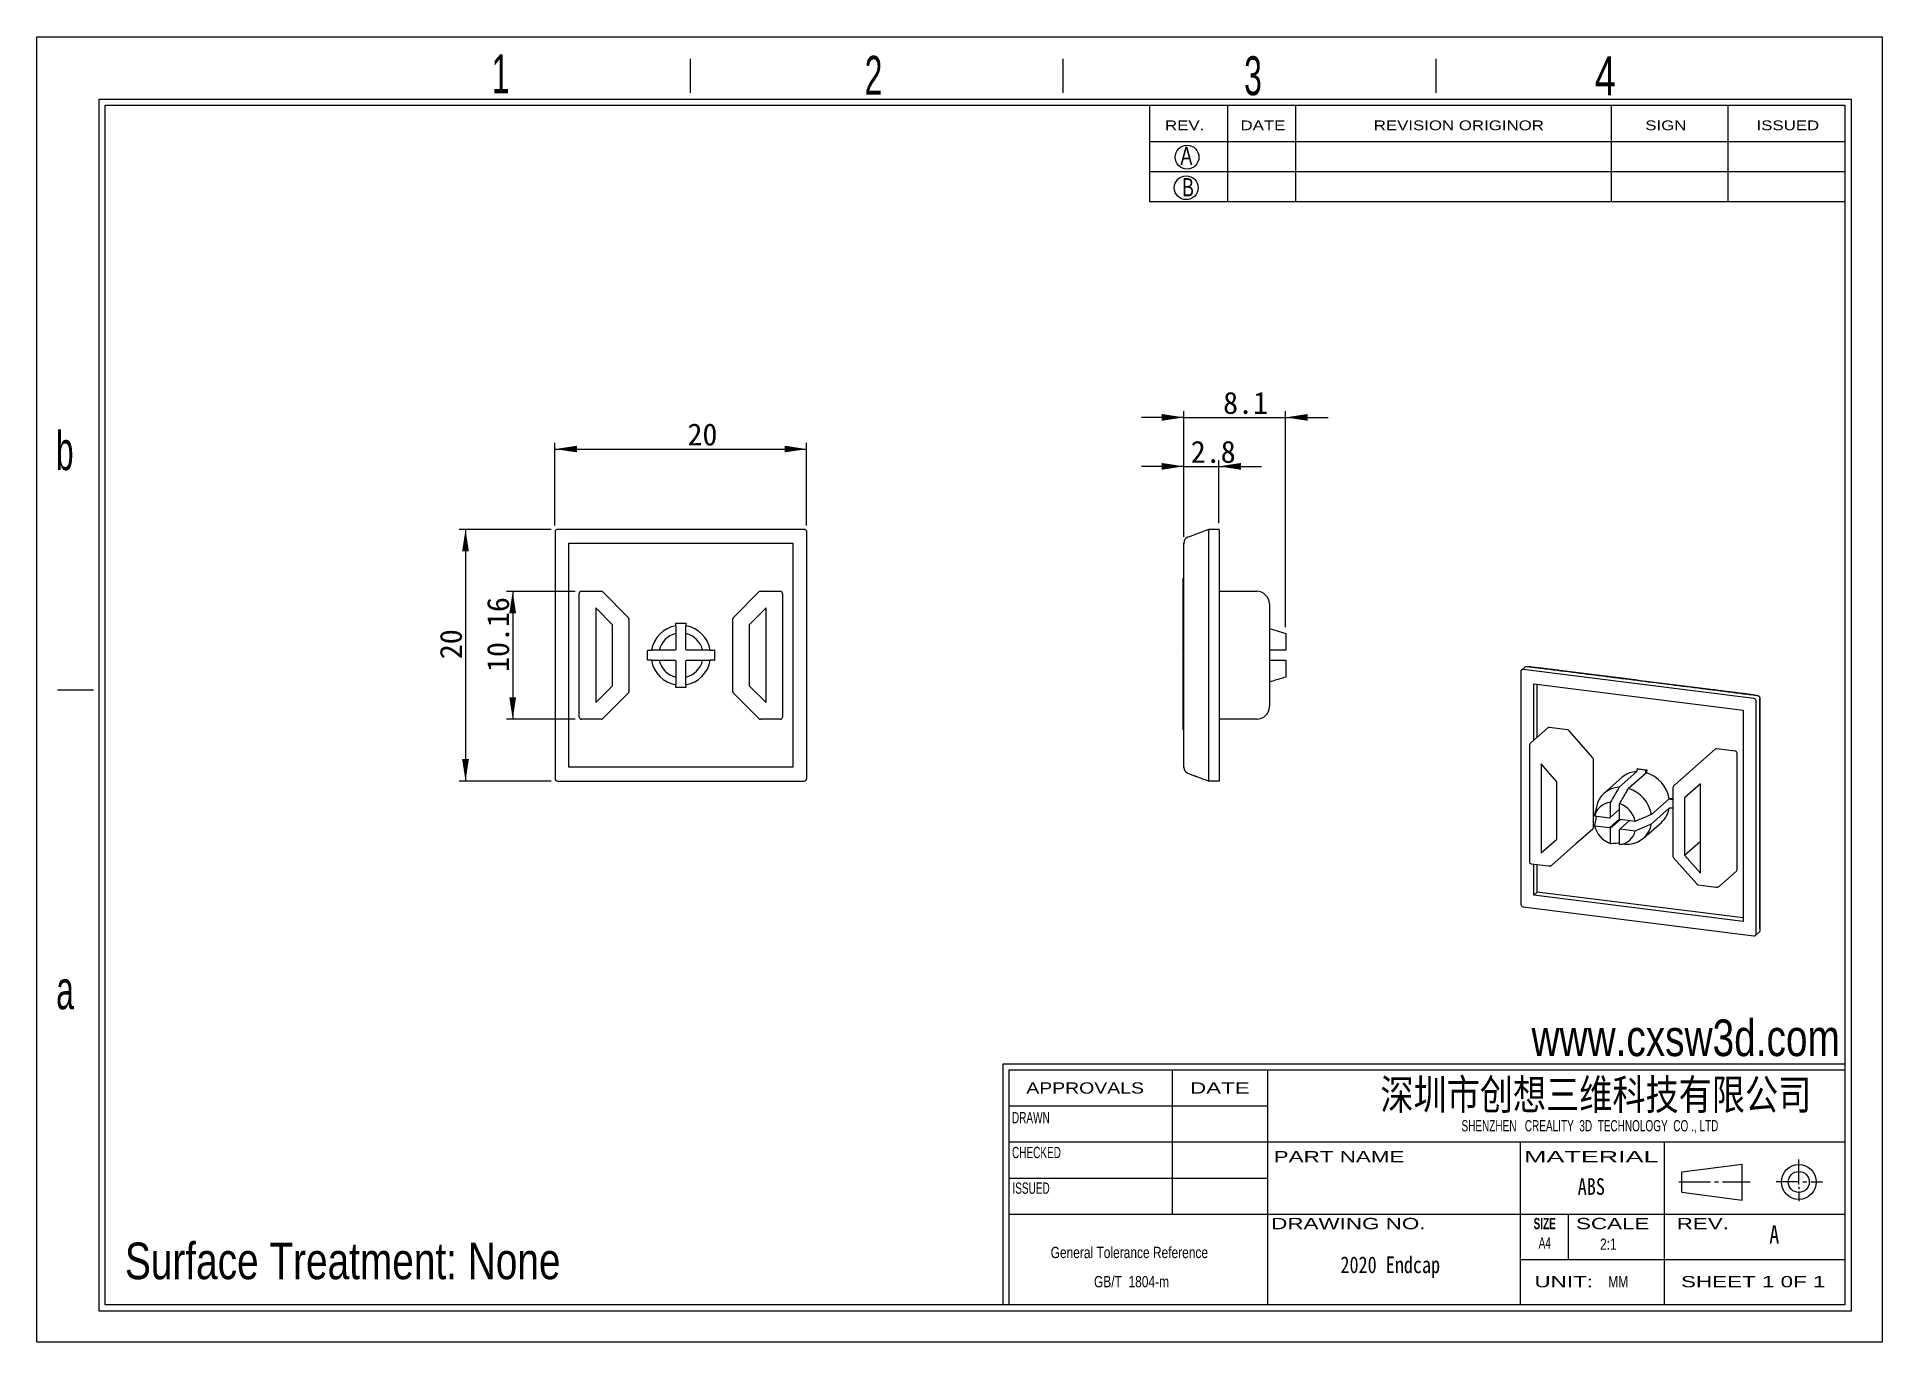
# Model space of a CAD drawing. Extents: x 1 to 148, y 1 to 104.
import ezdxf

# ---------------------------------------------------------------- set-up
doc = ezdxf.new("R2010")
doc.units = 0
doc.header["$LTSCALE"] = 0.5
doc.linetypes.add('SLD-实线', pattern=[0])
doc.layers.get('0').update_dxf_attribs({"linetype": 'CONTINUOUS'})
doc.layers.add('DIM', color=5, linetype='SLD-实线')
doc.layers.add('SLD-0', color=179, linetype='SLD-实线')
doc.styles.add('SLDTEXTSTYLE0', font='arial.ttf', dxfattribs={"width": 0.7584})
doc.styles.add('SLDTEXTSTYLE1', font='arial.ttf', dxfattribs={"width": 0.63516})
doc.styles.add('SLDTEXTSTYLE10', font='', dxfattribs={"width": 0.8})
doc.styles.add('SLDTEXTSTYLE11', font='', dxfattribs={"width": 0.67})
doc.styles.add('SLDTEXTSTYLE12', font='')
doc.styles.add('SLDTEXTSTYLE2', font='GOTHIC.TTF', dxfattribs={"width": 0.7304})
doc.styles.add('SLDTEXTSTYLE3', font='GOTHIC.TTF', dxfattribs={"width": 0.61171})
doc.styles.add('SLDTEXTSTYLE4', font='arialbd.ttf', dxfattribs={"width": 0.63516})
doc.styles.add('SLDTEXTSTYLE5', font='arial.ttf', dxfattribs={"width": 1.422})
doc.styles.add('SLDTEXTSTYLE6', font='arial.ttf', dxfattribs={"width": 1.2324})
doc.styles.add('SLDTEXTSTYLE7', font='arial.ttf', dxfattribs={"width": 1.7064})
doc.styles.add('SLDTEXTSTYLE8', font='', dxfattribs={"width": 0.8, "bigfont": 'bigfont'})
doc.styles.add('SLDTEXTSTYLE9', font='', dxfattribs={"width": 0.8})
doc.styles.get('SLDTEXTSTYLE10').set_extended_font_data('宋体', bold=True)
doc.styles.get('SLDTEXTSTYLE11').set_extended_font_data('宋体')
doc.styles.get('SLDTEXTSTYLE12').set_extended_font_data('宋体')
doc.styles.get('SLDTEXTSTYLE8').set_extended_font_data('宋体', bold=True)
doc.styles.get('SLDTEXTSTYLE9').set_extended_font_data('宋体')
doc.dimstyles.new('SLDDIMSTYLE0', dxfattribs={"dimtxt": 1.75, "dimasz": 1.75, "dimexe": 0, "dimexo": 0.0625, "dimgap": 0.4375, "dimtad": 2, "dimrnd": 1e-09, "dimzin": 12, "dimdsep": 46, "dimtxsty": 'SLDTEXTSTYLE11', "dimsah": 1, "dimcen": 0.09, "dimadec": 0, "dimazin": 0, "dimtfac": 1, "dimtofl": 0, "dimtmove": 0, "dimatfit": 3, "dimfxl": 0, "dimtolj": 1, "dimtzin": 12, "dimarcsym": 0})
doc.dimstyles.new('SLDDIMSTYLE1', dxfattribs={"dimtxt": 1.75, "dimasz": 1.75, "dimexe": 0, "dimexo": 0.0625, "dimgap": 0.4375, "dimtad": 2, "dimrnd": 1e-09, "dimzin": 12, "dimdsep": 46, "dimtxsty": 'SLDTEXTSTYLE11', "dimsah": 1, "dimcen": 0.09, "dimadec": 0, "dimazin": 0, "dimtfac": 1, "dimtmove": 0, "dimatfit": 0, "dimfxl": 0, "dimtolj": 1, "dimtzin": 12, "dimarcsym": 0})

# ---------------------------------------------------------------- blocks, each defined once
blk = doc.blocks.new('SW_NOTE_0')
at = {"layer": 'SLD-0', "color": 0, "char_height": 0.8963, "attachment_point": 2, "style": 'SLDTEXTSTYLE0'}
for s, insert in [('General Tolerance Reference ', (6.51, 1.16)), (' GB/T  1804-m', (6.55, -1.16))]:
    blk.add_mtext(s, dxfattribs=dict(at, insert=insert))
blk = doc.blocks.new('_D')
at = {"layer": 'DIM'}
for p, q in [((42.08, 65.51), (42.08, 72.09)), ((62.08, 65.51), (62.08, 72.09)), ((42.08, 71.59), (62.08, 71.59))]:
    blk.add_line(p, q, dxfattribs=at)
for points in [[(42.08, 71.59), (43.83, 71.33), (43.83, 71.86)], [(62.08, 71.59), (60.33, 71.86), (60.33, 71.33)]]:
    blk.add_solid(points, dxfattribs=at)
at = {"layer": 'DIM', "insert": (52.61, 73.63), "char_height": 1.75, "attachment_point": 1, "style": 'SLDTEXTSTYLE12'}
blk.add_mtext('20', dxfattribs=at)
blk = doc.blocks.new('_D_1')
at = {"layer": 'DIM'}
for p, q in [((41.78, 65.21), (34.47, 65.21)), ((34.97, 65.21), (34.97, 45.21)), ((41.78, 45.21), (34.47, 45.21))]:
    blk.add_line(p, q, dxfattribs=at)
for points in [[(34.97, 65.21), (34.7, 63.46), (35.24, 63.46)], [(34.97, 45.21), (35.24, 46.96), (34.7, 46.96)]]:
    blk.add_solid(points, dxfattribs=at)
at = {"layer": 'DIM', "insert": (32.93, 54.9), "char_height": 1.75, "attachment_point": 1, "rotation": 90, "style": 'SLDTEXTSTYLE12'}
blk.add_mtext('20', dxfattribs=at)
blk = doc.blocks.new('_D_2')
at = {"layer": 'DIM'}
for p, q in [((43.68, 60.29), (38.22, 60.29)), ((38.72, 60.29), (38.72, 50.13)), ((43.68, 50.13), (38.22, 50.13))]:
    blk.add_line(p, q, dxfattribs=at)
for points in [[(38.72, 60.29), (38.45, 58.54), (38.99, 58.54)], [(38.72, 50.13), (38.99, 51.88), (38.45, 51.88)]]:
    blk.add_solid(points, dxfattribs=at)
at = {"layer": 'DIM', "insert": (36.68, 53.88), "char_height": 1.75, "attachment_point": 1, "rotation": 90, "style": 'SLDTEXTSTYLE12'}
blk.add_mtext('10.16', dxfattribs=at)
blk = doc.blocks.new('_D_3')
at = {"layer": 'DIM'}
for p, q in [((92.05, 64.61), (92.05, 70.72)), ((94.85, 65.71), (94.85, 70.72)), ((92.05, 70.22), (88.69, 70.22)), ((92.05, 70.22), (94.85, 70.22)), ((94.85, 70.22), (98.22, 70.22))]:
    blk.add_line(p, q, dxfattribs=at)
for points in [[(92.05, 70.22), (90.3, 70.49), (90.3, 69.95)], [(94.85, 70.22), (96.6, 69.95), (96.6, 70.49)]]:
    blk.add_solid(points, dxfattribs=at)
at = {"layer": 'DIM', "insert": (92.61, 72.25), "char_height": 1.75, "attachment_point": 1, "style": 'SLDTEXTSTYLE12'}
blk.add_mtext('2.8', dxfattribs=at)
blk = doc.blocks.new('_D_4')
at = {"layer": 'DIM'}
for p, q in [((92.05, 74.11), (88.69, 74.11)), ((92.05, 64.61), (92.05, 74.61)), ((92.05, 74.11), (100.15, 74.11)), ((100.15, 57.44), (100.15, 74.61)), ((100.15, 74.11), (103.52, 74.11))]:
    blk.add_line(p, q, dxfattribs=at)
for points in [[(92.05, 74.11), (90.3, 74.38), (90.3, 73.84)], [(100.15, 74.11), (101.9, 73.84), (101.9, 74.38)]]:
    blk.add_solid(points, dxfattribs=at)
at = {"layer": 'DIM', "insert": (95.18, 76.14), "char_height": 1.75, "attachment_point": 1, "style": 'SLDTEXTSTYLE12'}
blk.add_mtext('8.1', dxfattribs=at)

msp = doc.modelspace()

# ---------------------------------------------------------------- linework, layer by layer
at = {"color": 7, "linetype": 'SLD-实线'}
for p, q in [((42.084, 65.011), (42.084, 45.411)), ((61.884, 65.211), (42.284, 65.211)), ((62.084, 45.411), (62.084, 65.011)), ((94.855, 65.211), (94.055, 65.211)), ((94.055, 45.411), (94.055, 65.011)), ((94.855, 65.211), (94.855, 65.011)), ((94.855, 65.011), (94.855, 45.411)), ((43.184, 64.111), (60.984, 64.111)), ((43.184, 46.311), (43.184, 64.111)), ((60.984, 64.111), (60.984, 46.311)), ((44.184, 60.291), (45.76, 60.291)), ((45.88, 60.241), (47.904, 58.217)), ((56.264, 58.217), (58.288, 60.241)), ((58.408, 60.291), (59.984, 60.291)), ((92.005, 61.342), (92.055, 61.342)), ((92.005, 60.493), (92.055, 60.493)), ((92.005, 59.92), (92.005, 60.493)), ((94.855, 60.291), (97.855, 60.291)), ((44.014, 50.301), (44.014, 60.121)), ((46.654, 57.628), (45.314, 58.968)), ((45.314, 58.968), (45.314, 51.453)), ((58.854, 58.968), (57.514, 57.628)), ((58.854, 51.453), (58.854, 58.968)), ((60.154, 60.121), (60.154, 50.301)), ((92.061, 59.917), (91.998, 59.917)), ((98.855, 59.291), (98.855, 51.131)), ((46.654, 52.793), (46.654, 57.628)), ((47.954, 58.096), (47.954, 52.325)), ((56.214, 52.325), (56.214, 58.096)), ((57.514, 57.628), (57.514, 52.793)), ((91.998, 57.497), (92.005, 57.497)), ((92.005, 58.581), (92.055, 58.581)), ((92.005, 58.473), (92.055, 58.473)), ((92.005, 58.454), (92.005, 58.473)), ((92.005, 58.44), (92.055, 58.44)), ((92.005, 58.188), (92.055, 58.188)), ((92.005, 57.897), (92.005, 58.188)), ((92.005, 57.897), (92.055, 57.897)), ((92.005, 57.871), (92.005, 57.897)), ((92.005, 57.871), (92.055, 57.871)), ((92.005, 57.397), (92.005, 57.871)), ((92.005, 57.382), (92.055, 57.382)), ((98.855, 57.338), (100.155, 56.94)), ((51.684, 56.94), (51.684, 55.658)), ((52.484, 55.658), (52.484, 56.94)), ((91.998, 57.187), (92.005, 57.187)), ((92.005, 56.451), (92.005, 56.644)), ((92.005, 56.644), (92.055, 56.644)), ((92.005, 56.151), (92.005, 56.451)), ((92.005, 56.451), (92.055, 56.451)), ((92.005, 56.151), (92.055, 56.151)), ((92.005, 55.959), (92.005, 56.151)), ((92.005, 55.959), (92.055, 55.959)), ((92.005, 55.726), (92.005, 55.959)), ((100.155, 56.94), (100.155, 55.611)), ((49.434, 55.611), (49.434, 55.575)), ((49.439, 55.611), (49.434, 55.611)), ((49.434, 54.846), (49.434, 54.811)), ((49.434, 54.811), (49.439, 54.811)), ((51.637, 55.611), (50.355, 55.611)), ((50.355, 54.811), (51.637, 54.811)), ((51.684, 54.763), (51.684, 53.481)), ((52.484, 53.481), (52.484, 54.763)), ((53.813, 55.611), (52.531, 55.611)), ((52.531, 54.811), (53.813, 54.811)), ((54.784, 55.611), (54.729, 55.611)), ((54.729, 54.811), (54.784, 54.811)), ((54.784, 54.811), (54.784, 55.611)), ((92.061, 55.289), (91.998, 55.289)), ((92.005, 55.726), (92.055, 55.726)), ((92.005, 55.525), (92.005, 55.726)), ((92.005, 55.525), (92.055, 55.525)), ((98.855, 54.811), (100.155, 54.811)), ((100.155, 54.811), (100.155, 53.481)), ((119.18, 54.292), (118.895, 54.041)), ((92.061, 54.224), (91.998, 54.224)), ((91.998, 53.272), (92.005, 53.272)), ((92.005, 52.794), (92.005, 52.986)), ((92.005, 52.986), (92.055, 52.986)), ((92.005, 52.794), (92.055, 52.794)), ((92.005, 52.182), (92.005, 52.794)), ((118.84, 53.915), (118.84, 35.436)), ((137.362, 51.77), (119.027, 54.08)), ((119.869, 52.937), (136.52, 50.839)), ((119.869, 48.459), (119.869, 52.937)), ((120.152, 48.708), (120.152, 52.901)), ((45.314, 51.453), (46.654, 52.793)), ((47.904, 52.205), (45.88, 50.18)), ((58.288, 50.18), (56.264, 52.205)), ((57.514, 52.793), (58.854, 51.453)), ((92.061, 52.173), (91.998, 52.173)), ((91.998, 52.092), (92.005, 52.092)), ((91.998, 51.418), (92.005, 51.418)), ((137.549, 33.079), (137.549, 51.558)), ((137.831, 51.807), (137.831, 33.328)), ((45.76, 50.131), (44.184, 50.131)), ((59.984, 50.131), (58.408, 50.131)), ((97.855, 50.131), (94.855, 50.131)), ((136.52, 50.839), (136.52, 34.057)), ((91.998, 49.301), (92.061, 49.301)), ((120.975, 49.434), (119.632, 48.249)), ((122.562, 49.281), (121.088, 49.467)), ((124.567, 47.073), (122.674, 49.22)), ((119.52, 47.973), (119.52, 38.816)), ((124.614, 41.512), (124.614, 46.954)), ((132.937, 46.573), (134.281, 47.758)), ((135.867, 47.605), (134.393, 47.79)), ((136.026, 38.166), (136.026, 47.424)), ((60.984, 46.311), (43.184, 46.311)), ((121.701, 45.169), (120.448, 46.59)), ((120.448, 46.59), (120.448, 39.505)), ((126.871, 45.496), (125.457, 44.249)), ((126.654, 44.722), (128.068, 45.969)), ((128.816, 45.875), (127.402, 44.628)), ((128.775, 45.839), (128.775, 46.109)), ((131.044, 44.903), (132.937, 46.573)), ((42.284, 45.211), (61.884, 45.211)), ((94.855, 45.211), (94.055, 45.211)), ((94.855, 45.411), (94.855, 45.211)), ((121.701, 40.61), (121.701, 45.169)), ((130.932, 44.657), (130.932, 39.257)), ((133.113, 44.995), (131.86, 43.889)), ((133.113, 37.909), (133.113, 44.995)), ((124.846, 43.165), (124.781, 42.829)), ((125.946, 43.522), (125.946, 42.313)), ((125.946, 42.313), (126.695, 42.973)), ((126.695, 42.219), (126.695, 43.428)), ((129.218, 42.569), (130.632, 43.816)), ((130.632, 43.062), (129.218, 41.815)), ((130.932, 43.737), (130.591, 43.78)), ((131.86, 43.889), (131.86, 39.33)), ((124.567, 41.405), (123.224, 40.22)), ((125.902, 42.274), (124.703, 42.425)), ((124.703, 41.671), (125.902, 41.52)), ((124.838, 42.367), (124.879, 42.403)), ((125.902, 42.274), (125.946, 42.313)), ((125.902, 41.52), (126.695, 42.219)), ((125.946, 41.47), (126.739, 42.169)), ((125.946, 41.47), (125.946, 40.261)), ((126.695, 41.375), (126.739, 41.414)), ((126.695, 40.167), (126.695, 41.375)), ((127.938, 42.018), (126.739, 42.169)), ((126.739, 41.414), (127.487, 42.074)), ((126.739, 41.414), (127.938, 41.263)), ((128.599, 40.687), (130.013, 41.934)), ((120.448, 39.505), (121.701, 40.61)), ((123.224, 40.22), (121.33, 38.55)), ((126.695, 40.344), (126.654, 40.308)), ((127.106, 40.194), (126.695, 40.167)), ((127.105, 40.193), (127.446, 40.216)), ((131.86, 39.33), (133.113, 40.436)), ((119.669, 38.647), (121.072, 38.47)), ((119.869, 36.155), (119.869, 38.622)), ((120.152, 36.404), (120.152, 38.586)), ((130.982, 39.126), (132.822, 37.04)), ((131.86, 39.33), (133.113, 37.909)), ((132.945, 36.975), (134.348, 36.798)), ((134.636, 36.874), (135.98, 38.058)), ((119.027, 35.224), (137.362, 32.914)), ((120.152, 36.404), (119.869, 36.155)), ((136.52, 34.057), (119.869, 36.155)), ((136.52, 34.342), (120.152, 36.404)), ((137.494, 32.952), (137.779, 33.203))]:
    msp.add_line(p, q, dxfattribs=at)
at = {"color": 7, "linetype": 'SLD-实线', "flags": 128}
for points in [[(137.447, 52.044), (137.126, 52.087), (136.85, 52.124)], [(137.836, 35.336), (137.836, 35.372), (137.836, 35.592), (137.836, 36.033), (137.836, 37.875), (137.836, 41.56), (137.836, 48.929), (137.836, 50.944), (137.836, 51.18), (137.836, 51.18), (137.836, 51.18)], [(137.831, 33.541), (137.834, 34.505), (137.836, 35.336)]]:
    msp.add_lwpolyline(points, dxfattribs=at)
at = {"color": 7, "linetype": 'SLD-实线'}
for centre, radius, start, end in [((42.284, 65.011), 0.2, 90, 180), ((61.884, 65.011), 0.2, 0, 90), ((92.555, 64.114), 0.5, 110.50973, 179.98821), ((44.184, 60.121), 0.17, 90, 180), ((45.76, 60.121), 0.17, 45, 90), ((58.408, 60.121), 0.17, 90, 135), ((59.984, 60.121), 0.17, 0, 90), ((97.855, 59.291), 1, 0, 90), ((47.784, 58.096), 0.17, 0, 45), ((52.084, 55.211), 2.375, 99.69603, 170.30397), ((52.084, 55.211), 2.375, 9.69603, 80.30397), ((56.384, 58.096), 0.17, 135, 180), ((52.084, 55.211), 1.775, 103.02358, 166.97642), ((52.084, 55.211), 1.775, 13.02358, 76.97642), ((52.084, 55.211), 2.375, 189.69603, 260.30397), ((52.084, 55.211), 1.775, 193.02358, 256.97642), ((52.084, 55.211), 0.6, 131.81031, 138.18969), ((52.084, 55.211), 0.6, 221.81031, 228.18969), ((52.084, 55.211), 0.6, 41.81031, 48.18969), ((52.084, 55.211), 1.775, 283.02358, 346.97642), ((52.084, 55.211), 2.375, 279.69603, 350.30397), ((52.084, 55.211), 0.6, 311.81031, 318.18969), ((119.003, 53.919), 0.163, 81.39863, 181.42061), ((47.784, 52.325), 0.17, 315, 0), ((56.384, 52.325), 0.17, 180, 225), ((137.33, 51.554), 0.218, 1.05871, 81.76054), ((44.184, 50.301), 0.17, 180, 270), ((45.76, 50.301), 0.17, 270, 315), ((58.408, 50.301), 0.17, 225, 270), ((59.984, 50.301), 0.17, 270, 0), ((97.855, 51.131), 1, 270, 0), ((121.067, 49.327), 0.142, 81.84159, 130.66121), ((122.536, 49.101), 0.182, 40.89579, 82.05816), ((124.432, 46.951), 0.182, 0.76109, 41.92345), ((134.373, 47.65), 0.142, 81.84159, 130.66121), ((135.84, 47.421), 0.186, 1.05871, 81.76054), ((92.555, 46.307), 0.5, 180.00041, 249.40275), ((128.138, 44.041), 1.93, 92.09143, 131.04641), ((128.043, 43.363), 2.628, 9.92524, 72.894), ((42.284, 45.411), 0.2, 180, 270), ((61.884, 45.411), 0.2, 270, 0), ((126.717, 42.821), 1.902, 91.90889, 169.59303), ((126.629, 42.116), 2.628, 9.92524, 72.894), ((126.083, 42.114), 1.415, 95.53417, 167.28507), ((126.015, 41.575), 1.974, 12.96775, 69.85149), ((128.727, 43.373), 1.93, 311.77283, 350.72782), ((124.472, 41.51), 0.142, 312.15804, 0.97766), ((126.626, 42.114), 1.974, 192.96775, 249.85149), ((126.233, 41.944), 0.467, 127.79326, 135.02598), ((126.434, 41.944), 0.68, 218.59634, 224.2229), ((126.207, 41.744), 0.68, 38.59634, 44.2229), ((126.409, 41.744), 0.467, 307.79326, 315.02598), ((126.558, 41.575), 1.415, 275.53417, 347.28507), ((127.339, 42.115), 1.902, 273.22077, 350.9158), ((119.69, 38.816), 0.17, 180, 262.96578), ((135.884, 38.164), 0.142, 312.15804, 0.97766), ((119.059, 35.44), 0.218, 181.05871, 261.76054), ((137.386, 33.075), 0.163, 261.39863, 1.42061)]:
    msp.add_arc(centre, radius, start, end, dxfattribs=at)
for points, knots in [([(94.055, 65.211), (93.756, 65.099), (93.203, 64.891), (92.638, 64.68), (92.379, 64.582)], [0, 0, 0, 0, 0.5404979, 1, 1, 1, 1]), ([(94.055, 65.011), (94.055, 65.012), (94.055, 65.021), (94.055, 65.029), (94.055, 65.033), (94.055, 65.045), (94.055, 65.06), (94.055, 65.089), (94.055, 65.126), (94.055, 65.163), (94.055, 65.192), (94.055, 65.205), (94.055, 65.209), (94.055, 65.21), (94.055, 65.21), (94.055, 65.21)], [0.73723062, 0.73723062, 0.73723062, 0.73723062, 0.737304688, 0.737792969, 0.73828125, 0.738525391, 0.739257812, 0.740234375, 0.7421875, 0.744140625, 0.74609375, 0.748046875, 0.749023438, 0.749511719, 0.749817814, 0.749817814, 0.749817814, 0.749817814]), ([(92.055, 46.307), (92.055, 46.309), (92.055, 46.313), (92.055, 46.295), (92.055, 46.357), (92.055, 46.458), (92.055, 46.561), (92.055, 46.642), (92.055, 46.737), (92.055, 46.847), (92.055, 50.53), (92.055, 55.948), (92.055, 61.418), (92.055, 63.365), (92.055, 63.59), (92.055, 63.796), (92.055, 63.955), (92.055, 64.054), (92.055, 64.125), (92.055, 64.128), (92.055, 64.01), (92.055, 64.146), (92.055, 64.111), (92.055, 64.113), (92.055, 64.114)], [0, 0, 0, 0, 0.0099668, 0.0163372, 0.0212959, 0.0262103, 0.03169, 0.0329551, 0.0346043, 0.0412005, 0.04366, 0.3979048, 0.5750272, 0.582516, 0.5899964, 0.5972961, 0.6025534, 0.6077921, 0.6118661, 0.6195986, 0.6274476, 0.8123153, 0.9359899, 1, 1, 1, 1]), ([(92.005, 60.493), (92.005, 60.682), (92.005, 60.871), (92.005, 61.154), (92.005, 61.225), (92.005, 61.271)], [0.37747601, 0.37747601, 0.37747601, 0.37747601, 0.46906894, 0.46906894, 0.51502769, 0.51502769, 0.51502769, 0.51502769]), ([(92.005, 59.212), (92.005, 59.29), (92.005, 59.441), (92.005, 59.655), (92.005, 59.82), (92.005, 59.916), (92.005, 59.907), (92.005, 59.904)], [0, 0, 0, 0, 0.2215998, 0.42512, 0.6358797, 0.8766242, 1, 1, 1, 1]), ([(51.684, 57.761), (51.817, 57.761), (51.95, 57.761), (52.216, 57.761), (52.35, 57.761), (52.484, 57.761)], [0, 0, 0, 0, 0.5, 0.5, 1, 1, 1, 1]), ([(51.684, 57.552), (51.684, 57.583), (51.684, 57.616), (51.684, 57.687), (51.684, 57.723), (51.684, 57.761)], [0, 0, 0, 0, 0.5, 0.5, 1, 1, 1, 1]), ([(52.484, 57.761), (52.484, 57.723), (52.484, 57.686), (52.484, 57.616), (52.484, 57.582), (52.484, 57.552)], [0, 0, 0, 0, 0.5, 0.5, 1, 1, 1, 1]), ([(52.484, 56.94), (52.484, 56.96), (52.484, 56.981), (52.484, 57.001), (52.484, 57.156), (52.484, 57.311), (52.484, 57.464), (52.484, 57.494), (52.484, 57.523), (52.484, 57.552)], [0.0017643208, 0.0017643208, 0.0017643208, 0.0017643208, 0.0019724833, 0.0019724833, 0.0019724833, 0.0035562238, 0.0035562238, 0.0035562238, 0.0038557749, 0.0038557749, 0.0038557749, 0.0038557749]), ([(92.005, 58.473), (92.005, 58.489), (92.005, 58.51), (92.005, 58.544), (92.005, 58.552)], [0, 0, 0, 0, 0.7686392, 1, 1, 1, 1]), ([(92.005, 58.188), (92.005, 58.257), (92.005, 58.31), (92.005, 58.408), (92.005, 58.439), (92.005, 58.44)], [0.029560913, 0.029560913, 0.029560913, 0.029560913, 0.043781493, 0.043781493, 0.067430935, 0.067430935, 0.067430935, 0.067430935]), ([(92.005, 56.839), (92.005, 56.908), (92.005, 56.978), (92.005, 57.121), (92.005, 57.191), (92.005, 57.304), (92.005, 57.344), (92.005, 57.382)], [0.929168368, 0.929168368, 0.929168368, 0.929168368, 0.95635156, 0.95635156, 0.983534752, 0.983534752, 1, 1, 1, 1]), ([(92.005, 56.673), (92.005, 56.674), (92.005, 56.704), (92.005, 56.757), (92.005, 56.815), (92.005, 56.839)], [0, 0, 0, 0, 0.0106447, 0.5970603, 1, 1, 1, 1]), ([(49.434, 54.846), (49.434, 54.967), (49.434, 55.088), (49.434, 55.331), (49.434, 55.454), (49.434, 55.575)], [0, 0, 0, 0, 0.5, 0.5, 1, 1, 1, 1]), ([(49.439, 55.611), (49.493, 55.611), (49.548, 55.611), (49.651, 55.611), (49.699, 55.611), (49.743, 55.611)], [0, 0, 0, 0, 0.5, 0.5, 1, 1, 1, 1]), ([(49.743, 54.811), (49.7, 54.811), (49.651, 54.811), (49.547, 54.811), (49.493, 54.811), (49.439, 54.811)], [0, 0, 0, 0, 0.5, 0.5, 1, 1, 1, 1]), ([(50.355, 55.611), (50.334, 55.611), (50.314, 55.611), (50.294, 55.611), (50.138, 55.611), (49.984, 55.611), (49.83, 55.611), (49.801, 55.611), (49.772, 55.611), (49.743, 55.611)], [0.0017643208, 0.0017643208, 0.0017643208, 0.0017643208, 0.0019724833, 0.0019724833, 0.0019724833, 0.0035562238, 0.0035562238, 0.0035562238, 0.0038557749, 0.0038557749, 0.0038557749, 0.0038557749]), ([(53.813, 54.811), (53.834, 54.811), (53.854, 54.811), (53.875, 54.811), (54.03, 54.811), (54.184, 54.811), (54.338, 54.811), (54.367, 54.811), (54.396, 54.811), (54.425, 54.811)], [0.0017643208, 0.0017643208, 0.0017643208, 0.0017643208, 0.0019724833, 0.0019724833, 0.0019724833, 0.0035562238, 0.0035562238, 0.0035562238, 0.0038557749, 0.0038557749, 0.0038557749, 0.0038557749]), ([(54.425, 55.611), (54.469, 55.611), (54.517, 55.611), (54.621, 55.611), (54.674, 55.611), (54.729, 55.611)], [0, 0, 0, 0, 0.5, 0.5, 1, 1, 1, 1]), ([(54.729, 54.811), (54.675, 54.811), (54.62, 54.811), (54.518, 54.811), (54.469, 54.811), (54.425, 54.811)], [0, 0, 0, 0, 0.5, 0.5, 1, 1, 1, 1]), ([(92.005, 55.318), (92.005, 55.351), (92.005, 55.415), (92.005, 55.488), (92.005, 55.525)], [0, 0, 0, 0, 0.5059117, 1, 1, 1, 1]), ([(92.005, 54.247), (92.005, 54.272), (92.005, 54.346), (92.005, 54.495), (92.005, 54.682), (92.005, 54.873), (92.005, 55.044), (92.005, 55.188), (92.005, 55.238), (92.005, 55.263)], [0, 0, 0, 0, 0.0859788, 0.2485735, 0.3986955, 0.5392435, 0.6817495, 0.8406398, 1, 1, 1, 1]), ([(100.155, 55.611), (100.088, 55.611), (99.655, 55.611), (99.222, 55.611), (98.855, 55.611)], [0, 0, 0, 0, 0.1531106, 1, 1, 1, 1]), ([(119.31, 54.329), (119.312, 54.329), (119.321, 54.328), (119.338, 54.326), (119.374, 54.322), (119.45, 54.312), (119.627, 54.289), (120.044, 54.237), (120.702, 54.154), (122.141, 53.973), (124.939, 53.62), (128.975, 53.112), (133.005, 52.604), (135.61, 52.275), (136.83, 52.122), (137.256, 52.068), (137.502, 52.037), (137.577, 52.028), (137.63, 52.021), (137.644, 52.019)], [0.74981781, 0.74981781, 0.74981781, 0.74981781, 0.75, 0.75048828, 0.75097656, 0.75195312, 0.75390625, 0.7578125, 0.765625, 0.78125, 0.8125, 0.875, 0.9375, 0.96875, 0.9765625, 0.984375, 0.98535156, 0.98632812, 0.9872305, 0.9872305, 0.9872305, 0.9872305]), ([(121.321, 54.081), (121.04, 54.115), (120.433, 54.19), (119.825, 54.265), (119.498, 54.306)], [0, 0, 0, 0, 0.4626854, 1, 1, 1, 1]), ([(51.684, 53.481), (51.684, 53.461), (51.684, 53.44), (51.684, 53.42), (51.684, 53.265), (51.684, 53.111), (51.684, 52.957), (51.684, 52.928), (51.684, 52.899), (51.684, 52.87)], [0.0017643208, 0.0017643208, 0.0017643208, 0.0017643208, 0.0019724833, 0.0019724833, 0.0019724833, 0.0035562238, 0.0035562238, 0.0035562238, 0.0038557749, 0.0038557749, 0.0038557749, 0.0038557749]), ([(51.684, 52.661), (51.684, 52.698), (51.684, 52.735), (51.684, 52.806), (51.684, 52.839), (51.684, 52.87)], [0, 0, 0, 0, 0.5, 0.5, 1, 1, 1, 1]), ([(52.484, 52.87), (52.484, 52.839), (52.484, 52.805), (52.484, 52.735), (52.484, 52.698), (52.484, 52.661)], [0, 0, 0, 0, 0.5, 0.5, 1, 1, 1, 1]), ([(92.005, 53.417), (92.005, 53.496), (92.005, 53.647), (92.005, 53.872), (92.005, 54.059), (92.005, 54.204), (92.005, 54.213), (92.005, 54.218)], [0, 0, 0, 0, 0.2068494, 0.3948085, 0.5886782, 0.8130738, 1, 1, 1, 1]), ([(92.005, 53.001), (92.005, 53.047), (92.005, 53.173), (92.005, 53.323), (92.005, 53.417)], [0, 0, 0, 0, 0.3667028, 1, 1, 1, 1]), ([(100.155, 53.481), (100.088, 53.461), (99.655, 53.328), (99.222, 53.195), (98.855, 53.083)], [0, 0, 0, 0, 0.1531106, 1, 1, 1, 1]), ([(136.85, 52.124), (136.788, 52.132), (136.626, 52.153), (136.06, 52.224), (135.154, 52.338), (132.059, 52.728), (128.222, 53.211), (124.215, 53.716), (122.355, 53.95), (121.581, 54.048), (121.38, 54.073), (121.321, 54.081)], [0, 0, 0, 0, 0.0120579, 0.0314408, 0.1092617, 0.1870944, 0.6293749, 0.8505145, 0.9610866, 0.9887237, 1, 1, 1, 1]), ([(52.484, 52.661), (52.351, 52.661), (52.218, 52.661), (51.952, 52.661), (51.818, 52.661), (51.684, 52.661)], [0, 0, 0, 0, 0.5, 0.5, 1, 1, 1, 1]), ([(92.005, 51.389), (92.005, 51.464), (92.005, 51.616), (92.005, 51.828), (92.005, 51.999), (92.005, 52.115), (92.005, 52.169), (92.005, 52.168), (92.005, 52.167)], [0, 0, 0, 0, 0.1830607, 0.3708259, 0.5766714, 0.7357681, 0.8947765, 1, 1, 1, 1]), ([(137.644, 52.019), (137.646, 52.019), (137.654, 52.018), (137.661, 52.017), (137.666, 52.015), (137.677, 52.013), (137.691, 52.008), (137.717, 51.996), (137.752, 51.974), (137.787, 51.937), (137.814, 51.894), (137.826, 51.857), (137.831, 51.829), (137.831, 51.815), (137.831, 51.807)], [0.987230503, 0.987230503, 0.987230503, 0.987230503, 0.987304688, 0.987792969, 0.98828125, 0.988525391, 0.989257812, 0.990234375, 0.9921875, 0.994140625, 0.99609375, 0.998046875, 0.999023438, 0.999924723, 0.999924723, 0.999924723, 0.999924723]), ([(137.836, 51.187), (137.835, 51.283), (137.834, 51.49), (137.832, 51.697), (137.831, 51.808)], [0, 0, 0, 0, 0.463653, 1, 1, 1, 1]), ([(92.005, 49.451), (92.005, 49.57), (92.005, 49.751), (92.005, 50.217), (92.005, 50.453), (92.005, 50.702)], [0.65769028, 0.65769028, 0.65769028, 0.65769028, 0.72548135, 0.72548135, 0.78777585, 0.78777585, 0.78777585, 0.78777585]), ([(92.005, 49.305), (92.005, 49.304), (92.005, 49.301), (92.005, 49.34), (92.005, 49.408), (92.005, 49.451)], [0, 0, 0, 0, 0.1391134, 0.4528054, 1, 1, 1, 1]), ([(119.632, 48.249), (119.615, 48.232), (119.578, 48.195), (119.541, 48.12), (119.522, 48.042), (119.522, 47.989), (119.522, 47.967)], [0, 0, 0, 0, 0.2221845, 0.4980791, 0.78138, 1, 1, 1, 1]), ([(92.379, 45.839), (92.638, 45.742), (93.203, 45.53), (93.756, 45.323), (94.055, 45.211)], [0, 0, 0, 0, 0.4595262, 1, 1, 1, 1]), ([(92.379, 45.839), (92.64, 45.741), (93.215, 45.525), (93.758, 45.322), (94.055, 45.211)], [0, 0, 0, 0, 0.4531159, 1, 1, 1, 1]), ([(92.379, 45.839), (92.379, 45.839), (92.379, 45.839), (92.379, 45.839), (92.379, 45.839)], [0, 0, 0, 0, 0.3456103, 1, 1, 1, 1]), ([(128.068, 45.969), (128.076, 46.006), (128.083, 46.043), (128.094, 46.119), (128.098, 46.157), (128.1, 46.195)], [0, 0, 0, 0, 0.5, 0.5, 1, 1, 1, 1]), ([(128.1, 46.195), (128.223, 46.178), (128.346, 46.161), (128.595, 46.13), (128.722, 46.115), (128.848, 46.101)], [0, 0, 0, 0, 0.5, 0.5, 1, 1, 1, 1]), ([(128.848, 46.101), (128.846, 46.063), (128.842, 46.024), (128.831, 45.948), (128.824, 45.911), (128.816, 45.875)], [0, 0, 0, 0, 0.5, 0.5, 1, 1, 1, 1]), ([(94.055, 45.211), (94.055, 45.211), (94.055, 45.211), (94.055, 45.211), (94.055, 45.212), (94.055, 45.214), (94.055, 45.217), (94.055, 45.225), (94.055, 45.244), (94.055, 45.278), (94.055, 45.32), (94.055, 45.361), (94.055, 45.383), (94.055, 45.396), (94.055, 45.406), (94.055, 45.411)], [0.487230503, 0.487230503, 0.487230503, 0.487230503, 0.487304688, 0.487792969, 0.48828125, 0.488525391, 0.489257812, 0.490234375, 0.4921875, 0.494140625, 0.49609375, 0.498046875, 0.499023438, 0.499511719, 0.499882477, 0.499882477, 0.499882477, 0.499882477]), ([(126.695, 43.428), (126.718, 43.467), (126.742, 43.507), (126.765, 43.547), (126.944, 43.851), (127.122, 44.154), (127.301, 44.456), (127.334, 44.514), (127.368, 44.571), (127.402, 44.628)], [0.0017643208, 0.0017643208, 0.0017643208, 0.0017643208, 0.0019724833, 0.0019724833, 0.0019724833, 0.0035562238, 0.0035562238, 0.0035562238, 0.0038557749, 0.0038557749, 0.0038557749, 0.0038557749]), ([(131.044, 44.903), (131.027, 44.887), (130.988, 44.848), (130.949, 44.771), (130.93, 44.698), (130.934, 44.657), (130.935, 44.646)], [0, 0, 0, 0, 0.2379741, 0.569285, 0.8849834, 1, 1, 1, 1]), ([(124.703, 42.425), (124.707, 42.448), (124.733, 42.583), (124.759, 42.718), (124.781, 42.83)], [0, 0, 0, 0, 0.1711379, 1, 1, 1, 1]), ([(130.632, 43.816), (130.678, 43.82), (130.779, 43.827), (130.878, 43.818), (130.932, 43.814)], [0, 0, 0, 0, 0.4586672, 1, 1, 1, 1]), ([(130.932, 43.059), (130.915, 43.061), (130.844, 43.069), (130.739, 43.07), (130.658, 43.064), (130.632, 43.062)], [0, 0, 0, 0, 0.1765008, 0.7398426, 1, 1, 1, 1]), ([(127.938, 41.263), (127.981, 41.282), (128.023, 41.3), (128.066, 41.318), (128.389, 41.457), (128.712, 41.596), (129.035, 41.736), (129.096, 41.762), (129.157, 41.788), (129.218, 41.815)], [0.0017643208, 0.0017643208, 0.0017643208, 0.0017643208, 0.0019724833, 0.0019724833, 0.0019724833, 0.0035562238, 0.0035562238, 0.0035562238, 0.0038557749, 0.0038557749, 0.0038557749, 0.0038557749]), ([(125.946, 40.261), (125.97, 40.262), (125.993, 40.264), (126.017, 40.265), (126.195, 40.276), (126.374, 40.288), (126.552, 40.301), (126.586, 40.303), (126.62, 40.305), (126.654, 40.308)], [0.0017643208, 0.0017643208, 0.0017643208, 0.0017643208, 0.0019724833, 0.0019724833, 0.0019724833, 0.0035562238, 0.0035562238, 0.0035562238, 0.0038557749, 0.0038557749, 0.0038557749, 0.0038557749]), ([(121.061, 38.474), (121.071, 38.472), (121.108, 38.464), (121.18, 38.471), (121.264, 38.498), (121.31, 38.534), (121.33, 38.55)], [0, 0, 0, 0, 0.101595, 0.4043481, 0.7273128, 1, 1, 1, 1]), ([(130.933, 39.267), (130.933, 39.267), (130.929, 39.246), (130.939, 39.196), (130.962, 39.145), (130.984, 39.126), (130.988, 39.122)], [0, 0, 0, 0, 0.00713064, 0.43125483, 0.89025579, 1, 1, 1, 1]), ([(132.819, 37.046), (132.821, 37.042), (132.836, 37.02), (132.881, 36.989), (132.925, 36.98), (132.947, 36.975)], [0, 0, 0, 0, 0.107499, 0.5557032, 1, 1, 1, 1]), ([(134.338, 36.802), (134.357, 36.799), (134.407, 36.79), (134.486, 36.798), (134.57, 36.824), (134.615, 36.858), (134.636, 36.874)], [0, 0, 0, 0, 0.1818763, 0.4796689, 0.7526533, 1, 1, 1, 1])]:
    msp.add_open_spline(points, degree=3, knots=knots, dxfattribs=at)
for points in [[(92.005, 61.271), (92.005, 61.318), (92.005, 61.342), (92.005, 61.342)], [(92.005, 58.581), (92.005, 58.788), (92.005, 58.999), (92.005, 59.212)], [(51.684, 57.552), (51.684, 57.349), (51.684, 57.145), (51.684, 56.94)], [(49.743, 54.811), (49.946, 54.811), (50.15, 54.811), (50.355, 54.811)], [(54.425, 55.611), (54.222, 55.611), (54.019, 55.611), (53.813, 55.611)], [(119.178, 54.291), (119.197, 54.304), (119.236, 54.331), (119.285, 54.33), (119.31, 54.329)], [(52.484, 52.87), (52.484, 53.073), (52.484, 53.276), (52.484, 53.481)], [(92.005, 50.702), (92.005, 50.952), (92.005, 51.181), (92.005, 51.389)], [(126.654, 44.722), (126.418, 44.323), (126.182, 43.923), (125.946, 43.522)], [(129.218, 42.569), (128.792, 42.385), (128.366, 42.201), (127.938, 42.018)], [(124.838, 42.367), (124.792, 42.135), (124.747, 41.903), (124.703, 41.671)], [(137.831, 33.328), (137.829, 33.304), (137.824, 33.254), (137.792, 33.219), (137.777, 33.202)]]:
    msp.add_open_spline(points, degree=3, dxfattribs=at)
at = {"layer": 'SLD-0'}
for p, q in [((0.906, 104.337), (147.553, 104.337)), ((0.906, 0.647), (0.906, 104.337)), ((147.553, 104.337), (147.553, 0.647)), ((6.337, 3.609), (6.337, 98.905)), ((6.337, 98.905), (144.591, 98.905)), ((126.009, 98.905), (126.009, 91.257)), ((135.3, 98.905), (135.3, 91.257)), ((144.591, 98.905), (144.591, 3.609)), ((144.591, 3.609), (6.337, 3.609)), ((147.553, 0.647), (0.906, 0.647))]:
    msp.add_line(p, q, dxfattribs=at)
at = {"layer": 'SLD-0', "color": 6, "linetype": 'SLD-实线'}
for p, q in [((52.851, 99.893), (52.851, 102.585)), ((82.476, 99.893), (82.476, 102.585)), ((112.102, 99.893), (112.102, 102.585)), ((5.844, 3.116), (5.844, 99.399)), ((5.844, 99.399), (145.084, 99.399)), ((145.084, 99.399), (145.084, 3.116)), ((5.402, 52.426), (2.534, 52.426)), ((145.084, 3.116), (5.844, 3.116))]:
    msp.add_line(p, q, dxfattribs=at)
at = {"layer": 'SLD-0', "color": 179, "linetype": 'SLD-实线'}
for p, q in [((89.329, 98.905), (89.329, 91.257)), ((95.525, 98.905), (95.525, 91.257)), ((100.943, 98.905), (100.943, 91.257)), ((89.329, 96.037), (144.591, 96.037)), ((89.329, 93.647), (144.591, 93.647)), ((89.329, 91.257), (144.591, 91.257)), ((144.591, 22.731), (77.665, 22.731)), ((77.665, 22.731), (77.665, 3.609)), ((144.591, 22.253), (78.143, 22.253)), ((78.143, 22.253), (78.143, 3.609)), ((91.14, 22.253), (91.14, 10.78)), ((98.699, 22.253), (98.699, 3.609)), ((98.699, 19.385), (78.143, 19.385)), ((144.591, 16.517), (78.143, 16.517)), ((118.776, 16.517), (118.776, 3.609)), ((130.249, 3.609), (130.249, 16.517)), ((131.628, 14.177), (136.444, 14.769)), ((136.444, 11.923), (136.444, 14.769)), ((140.935, 13.175), (140.935, 15.158)), ((98.699, 13.648), (78.143, 13.648)), ((131.393, 13.366), (133.915, 13.366)), ((131.628, 12.553), (131.628, 14.177)), ((134.23, 13.366), (134.546, 13.366)), ((134.861, 13.366), (137.068, 13.366)), ((140.935, 13.366), (139.134, 13.366)), ((141.25, 13.366), (141.565, 13.366)), ((141.881, 13.366), (142.826, 13.366)), ((131.628, 12.553), (136.444, 11.923)), ((140.935, 12.983), (140.935, 12.792)), ((140.935, 12.6), (140.935, 11.833)), ((144.591, 10.78), (78.143, 10.78)), ((122.601, 10.78), (122.601, 7.195)), ((118.776, 7.195), (144.591, 7.195))]:
    msp.add_line(p, q, dxfattribs=at)
at = {"layer": 'SLD-0'}
for centre in [(92.311, 94.782), (92.25, 92.357)]:
    msp.add_circle(centre, 0.947, dxfattribs=at)
at = {"layer": 'SLD-0', "color": 179, "linetype": 'SLD-实线'}
for radius in [1.386, 0.834]:
    msp.add_circle((140.935, 13.366), radius, dxfattribs=at)

# ---------------------------------------------------------------- block references
at = {"layer": 'SLD-0', "color": 179}
msp.add_blockref('SW_NOTE_0', (81.219, 7.055), dxfattribs=at)

# ---------------------------------------------------------------- texts
at = {"layer": 'SLD-0'}
for s, insert, char_height, attachment_point, style in [('1', (37.055, 102.949), 3.086, 1, 'SLDTEXTSTYLE3'), ('2', (66.694, 102.828), 3.086, 1, 'SLDTEXTSTYLE3'), ('3', (96.853, 102.797), 3.086, 1, 'SLDTEXTSTYLE3'), ('4', (124.72, 102.793), 3.086, 1, 'SLDTEXTSTYLE2'), ('A', (91.789, 95.626), 1.452, 1, 'SLDTEXTSTYLE2'), ('B', (91.916, 93.119), 1.452, 1, 'SLDTEXTSTYLE2'), ('b', (2.417, 73.01), 3.086, 1, 'SLDTEXTSTYLE3'), ('a', (2.44, 30.176), 3.086, 1, 'SLDTEXTSTYLE3'), ('深圳市创想三维科技有限公司', (124.803, 21.52), 2.41404, 2, 'SLDTEXTSTYLE8'), ('ABS', (124.444, 13.668), 1.3229, 2, 'SLDTEXTSTYLE10'), ('A', (138.589, 9.927), 1.455, 1, 'SLDTEXTSTYLE9'), ('2020 Endcap', (108.464, 7.451), 1.32292, 2, 'SLDTEXTSTYLE10')]:
    msp.add_mtext(s, dxfattribs=dict(at, insert=insert, char_height=char_height, attachment_point=attachment_point, style=style))
at = {"layer": 'SLD-0', "color": 179}
for s, insert, char_height, attachment_point, style in [('REV.', (90.564, 97.7), 0.7768, 1, 'SLDTEXTSTYLE6'), ('DATE', (96.563, 97.7), 0.7768, 1, 'SLDTEXTSTYLE6'), ('REVISION ORIGINOR', (107.154, 97.7), 0.77682, 1, 'SLDTEXTSTYLE6'), ('SIGN', (128.733, 97.7), 0.7768, 1, 'SLDTEXTSTYLE6'), ('ISSUED', (137.574, 97.7), 0.7768, 1, 'SLDTEXTSTYLE6'), ('APPROVALS', (84.213, 21.281), 0.8963, 2, 'SLDTEXTSTYLE6'), ('DATE', (94.925, 21.281), 0.8963, 2, 'SLDTEXTSTYLE5'), ('DRAWN', (79.902, 18.926), 0.8963, 2, 'SLDTEXTSTYLE1'), ('SHENZHEN   CREALITY  3D  TECHNOLOGY  CO ., LTD', (124.33, 18.284), 0.89633, 2, 'SLDTEXTSTYLE1'), ('CHECKED', (80.348, 16.157), 0.8963, 2, 'SLDTEXTSTYLE1'), ('PART NAME', (104.397, 15.823), 0.8963, 2, 'SLDTEXTSTYLE5'), ('MATERIAL', (124.44, 15.823), 0.8963, 2, 'SLDTEXTSTYLE7'), ('ISSUED', (79.918, 13.327), 0.8963, 2, 'SLDTEXTSTYLE1'), ('DRAWING NO.', (105.134, 10.511), 0.89633, 2, 'SLDTEXTSTYLE5'), ('SIZE', (120.739, 10.511), 0.8963, 2, 'SLDTEXTSTYLE4'), ('SCALE', (126.144, 10.511), 0.8963, 2, 'SLDTEXTSTYLE5'), ('REV.', (133.305, 10.511), 0.8963, 2, 'SLDTEXTSTYLE5'), ('A4', (120.745, 8.977), 0.8963, 2, 'SLDTEXTSTYLE1'), ('2:1', (125.798, 8.873), 0.8963, 2, 'SLDTEXTSTYLE0'), ('UNIT:', (122.249, 5.895), 0.8963, 2, 'SLDTEXTSTYLE5'), ('MM', (126.58, 5.895), 0.8963, 2, 'SLDTEXTSTYLE0'), ('SHEET 1 0F 1', (137.31, 5.895), 0.89633, 2, 'SLDTEXTSTYLE5')]:
    msp.add_mtext(s, dxfattribs=dict(at, insert=insert, char_height=char_height, attachment_point=attachment_point, style=style))
at = {"layer": 'SLD-0', "color": 5, "char_height": 2.91042, "attachment_point": 1, "style": 'SLDTEXTSTYLE0'}
for s, insert in [('www.cxsw3d.com', (119.694, 26.278)), ('Surface Treatment: None', (7.904, 8.553))]:
    msp.add_mtext(s, dxfattribs=dict(at, insert=insert))

# ---------------------------------------------------------------- dimensions: what is measured, and where the dimension line sits
at = {"layer": 'DIM'}
for base, p1, p2, dimstyle, picture, middle in [((100.155, 74.108), (92.055, 64.114), (100.155, 56.94), 'SLDDIMSTYLE1', '_D_4', (96.202, 74.108)), ((62.084, 71.595), (42.084, 65.011), (62.084, 65.011), 'SLDDIMSTYLE0', '_D', (53.288, 71.595)), ((94.855, 70.216), (92.055, 64.114), (94.855, 65.211), 'SLDDIMSTYLE1', '_D_3', (93.631, 70.216))]:
    dim = msp.add_linear_dim(base=base, p1=p1, p2=p2, dimstyle=dimstyle, dxfattribs=at)
    dim.commit()
    dim.dimension.update_dxf_attribs({"geometry": picture, "text_midpoint": middle, "dimtype": 160})
for base, p1, p2, dimstyle, picture, middle in [((34.967, 45.211), (42.284, 65.211), (42.284, 45.211), 'SLDDIMSTYLE0', '_D_1', (34.967, 55.583)), ((38.721, 50.131), (44.184, 60.291), (44.184, 50.131), 'SLDDIMSTYLE1', '_D_2', (38.721, 55.583))]:
    dim = msp.add_linear_dim(base=base, p1=p1, p2=p2, angle=90, dimstyle=dimstyle, dxfattribs=at)
    dim.commit()
    dim.dimension.update_dxf_attribs({"geometry": picture, "text_midpoint": middle, "dimtype": 160})

doc.saveas('drawing.dxf')
